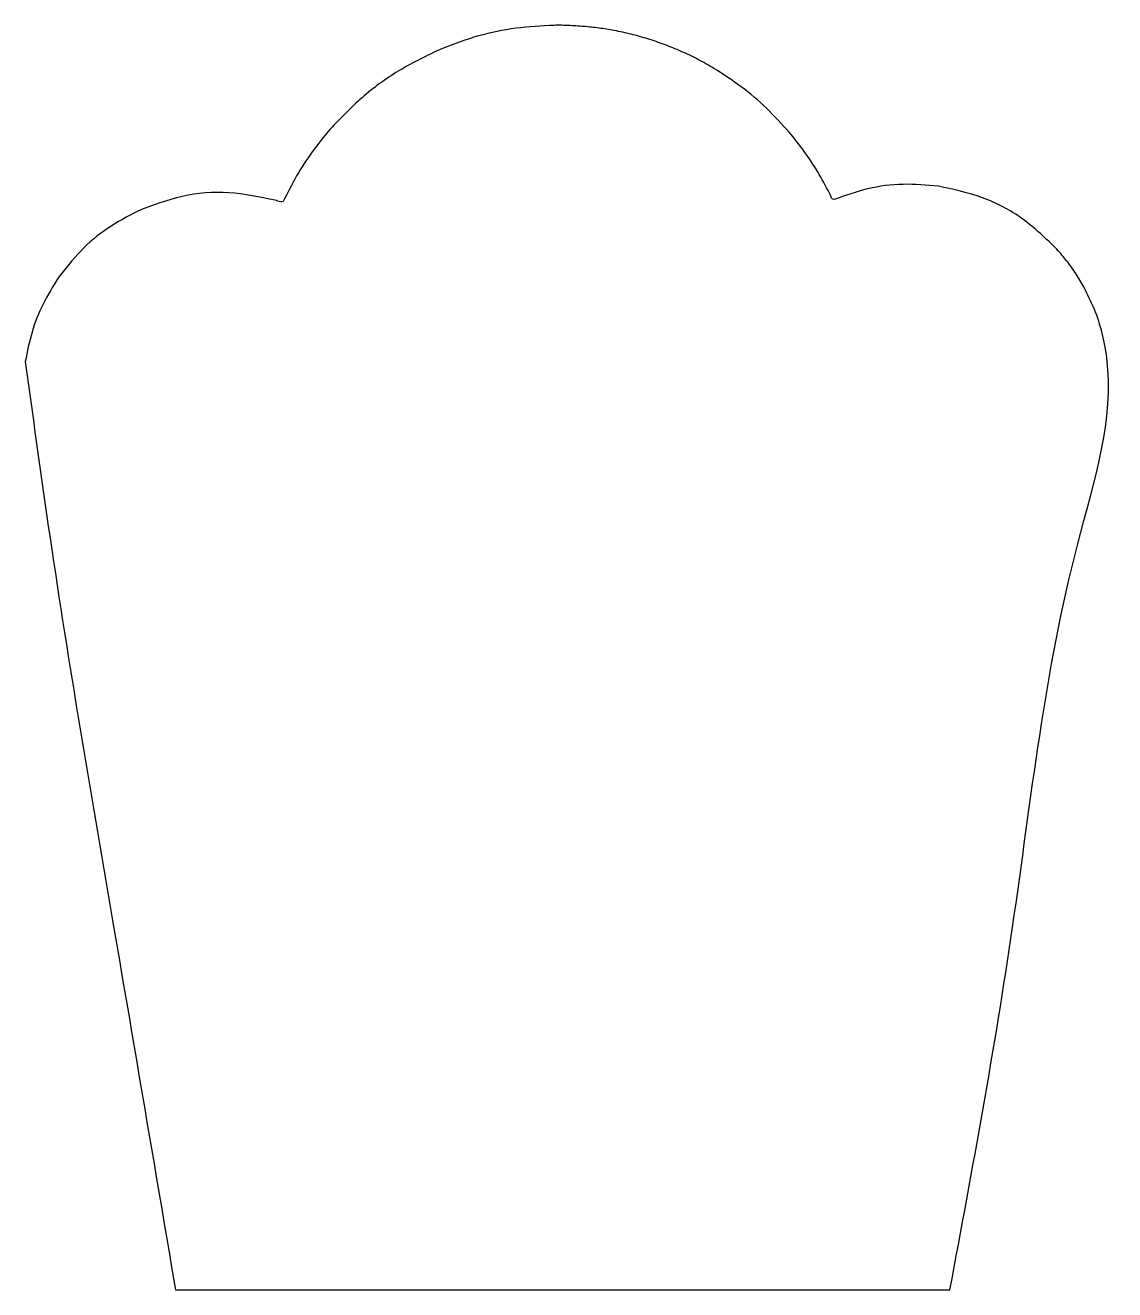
# Model space of a CAD drawing. Extents: x 0 to 216, y 276 to 325.
# Drawn here: x 0.13 to 42.3, y 276.17 to 325.12 of the extents above; entities outside this region: 1.
import ezdxf

# ---------------------------------------------------------------- set-up
doc = ezdxf.new("R2010")
doc.units = 0
doc.layers.get('0').update_dxf_attribs({"linetype": 'CONTINUOUS'})

msp = doc.modelspace()

# ---------------------------------------------------------------- linework, layer by layer
at = {"color": 7}
msp.add_lwpolyline([(215.9, 325.12), (215.9, 325.12)], dxfattribs=at)
for points, knots in [([(20.416435, 325.110762), (19.923381, 325.077616), (18.937278, 325.011323), (17.483657, 324.68668), (16.563336, 324.325827), (16.103092, 324.145368)], [0, 0, 0, 0, 1.481224, 2.962434, 4.444179, 4.444179, 4.444179, 4.444179]), ([(22.927338, 324.912142), (22.731084, 324.946941), (22.338579, 325.016536), (21.742885, 325.071238), (21.264452, 325.103646), (20.90322, 325.116421), (20.659874, 325.115298), (20.497628, 325.112275), (20.416435, 325.110762)], [0, 0, 0, 0, 0.597688, 1.195363, 1.793214, 2.036309, 2.279513, 2.523139, 2.523139, 2.523139, 2.523139]), ([(24.865471, 324.374476), (24.654013, 324.447376), (24.23115, 324.593157), (23.585053, 324.777037), (23.14665, 324.867092), (22.927338, 324.912142)], [0, 0, 0, 0, 0.670977, 1.341791, 2.013285, 2.013285, 2.013285, 2.013285]), ([(16.103092, 324.145368), (15.582246, 323.891742), (14.54058, 323.384502), (13.131027, 322.350129), (12.32985, 321.513348), (11.929223, 321.094918)], [0, 0, 0, 0, 1.735753, 3.471423, 5.207422, 5.207422, 5.207422, 5.207422]), ([(26.787038, 323.449736), (26.581228, 323.56782), (26.169665, 323.803956), (25.526487, 324.11045), (25.085848, 324.286452), (24.865471, 324.374476)], [0, 0, 0, 0, 0.711658, 1.42312, 2.134955, 2.134955, 2.134955, 2.134955]), ([(29.698809, 320.97853), (29.412277, 321.294326), (28.839318, 321.925803), (27.861957, 322.757181), (27.145321, 323.218899), (26.787038, 323.449736)], [0, 0, 0, 0, 1.278468, 2.556473, 3.834229, 3.834229, 3.834229, 3.834229]), ([(11.929223, 321.094918), (11.693171, 320.807299), (11.221143, 320.232153), (10.613236, 319.293091), (10.281004, 318.627561), (10.114901, 318.294822)], [0, 0, 0, 0, 1.115713, 2.231065, 3.346237, 3.346237, 3.346237, 3.346237]), ([(31.255547, 318.614439), (31.108649, 318.89343), (30.814809, 319.451495), (30.291096, 320.241195), (29.896209, 320.732787), (29.698809, 320.97853)], [0, 0, 0, 0, 0.945505, 1.891292, 2.836665, 2.836665, 2.836665, 2.836665]), ([(9.802594, 318.342885), (9.209943, 318.468118), (8.024492, 318.718615), (6.184229, 318.574141), (5.052108, 318.142203), (4.486063, 317.92624)], [0, 0, 0, 0, 1.811495, 3.623445, 5.435297, 5.435297, 5.435297, 5.435297]), ([(35.472793, 318.886022), (35.016721, 318.926858), (34.104458, 319.008541), (32.729102, 318.833071), (31.866799, 318.523544), (31.435604, 318.368765)], [0, 0, 0, 0, 1.37129, 2.742933, 4.11485, 4.11485, 4.11485, 4.11485]), ([(40.062291, 316.447198), (39.638076, 316.856867), (38.789571, 317.676276), (37.202865, 318.516573), (36.049471, 318.762875), (35.472793, 318.886022)], [0, 0, 0, 0, 1.763778, 3.527865, 5.291829, 5.291829, 5.291829, 5.291829]), ([(10.114901, 318.294822), (10.081793, 318.286515), (10.01121, 318.268803), (9.910333, 318.318407), (9.83827, 318.334779), (9.802594, 318.342885)], [0, 0, 0, 0, 0.099361, 0.211827, 0.322093, 0.322093, 0.322093, 0.322093]), ([(31.435604, 318.368765), (31.405837, 318.375982), (31.333853, 318.393434), (31.314601, 318.515386), (31.274911, 318.581959), (31.255547, 318.614439)], [0, 0, 0, 0, 0.085351, 0.206391, 0.321709, 0.321709, 0.321709, 0.321709]), ([(4.486063, 317.92624), (4.086475, 317.714301), (3.287116, 317.290326), (2.240754, 316.407661), (1.685512, 315.693108), (1.407894, 315.335835)], [0, 0, 0, 0, 1.354575, 2.709772, 4.064939, 4.064939, 4.064939, 4.064939]), ([(41.09974, 314.993133), (40.999342, 315.164724), (40.798519, 315.507951), (40.452679, 315.995469), (40.192464, 316.296572), (40.062291, 316.447198)], [0, 0, 0, 0, 0.596263, 1.192686, 1.789705, 1.789705, 1.789705, 1.789705]), ([(1.407894, 315.335835), (1.2014, 315.004993), (0.788424, 314.343327), (0.359017, 313.246864), (0.207763, 312.481585), (0.132107, 312.098803)], [0, 0, 0, 0, 1.168423, 2.336779, 3.506011, 3.506011, 3.506011, 3.506011]), ([(35.921809, 276.171378), (36.792253, 280.848333), (38.58307, 290.470523), (39.825434, 302.481749), (42.404214, 310.165398), (41.830418, 313.203935), (41.535338, 314.128273), (41.244951, 314.704824), (41.09974, 314.993133)], [0, 0, 0, 0, 14.237313, 29.291303, 36.584657, 37.552142, 38.518982, 39.48605, 39.48605, 39.48605, 39.48605]), ([(0.132107, 312.098803), (0.464608, 309.672574), (1.469538, 302.339684), (3.530607, 290.381944), (5.151765, 280.835536), (5.943826, 276.171378)], [0, 0, 0, 0, 7.346379, 22.203265, 36.396492, 36.396492, 36.396492, 36.396492]), ([(5.943826, 276.171378), (9.274799, 276.171378), (15.936681, 276.171378), (25.929342, 276.171378), (32.59103, 276.171378), (35.921809, 276.171378)], [0, 0, 0, 0, 9.99292, 19.985646, 29.977983, 29.977983, 29.977983, 29.977983])]:
    msp.add_open_spline(points, degree=3, knots=knots, dxfattribs=at)

doc.saveas('drawing.dxf')
